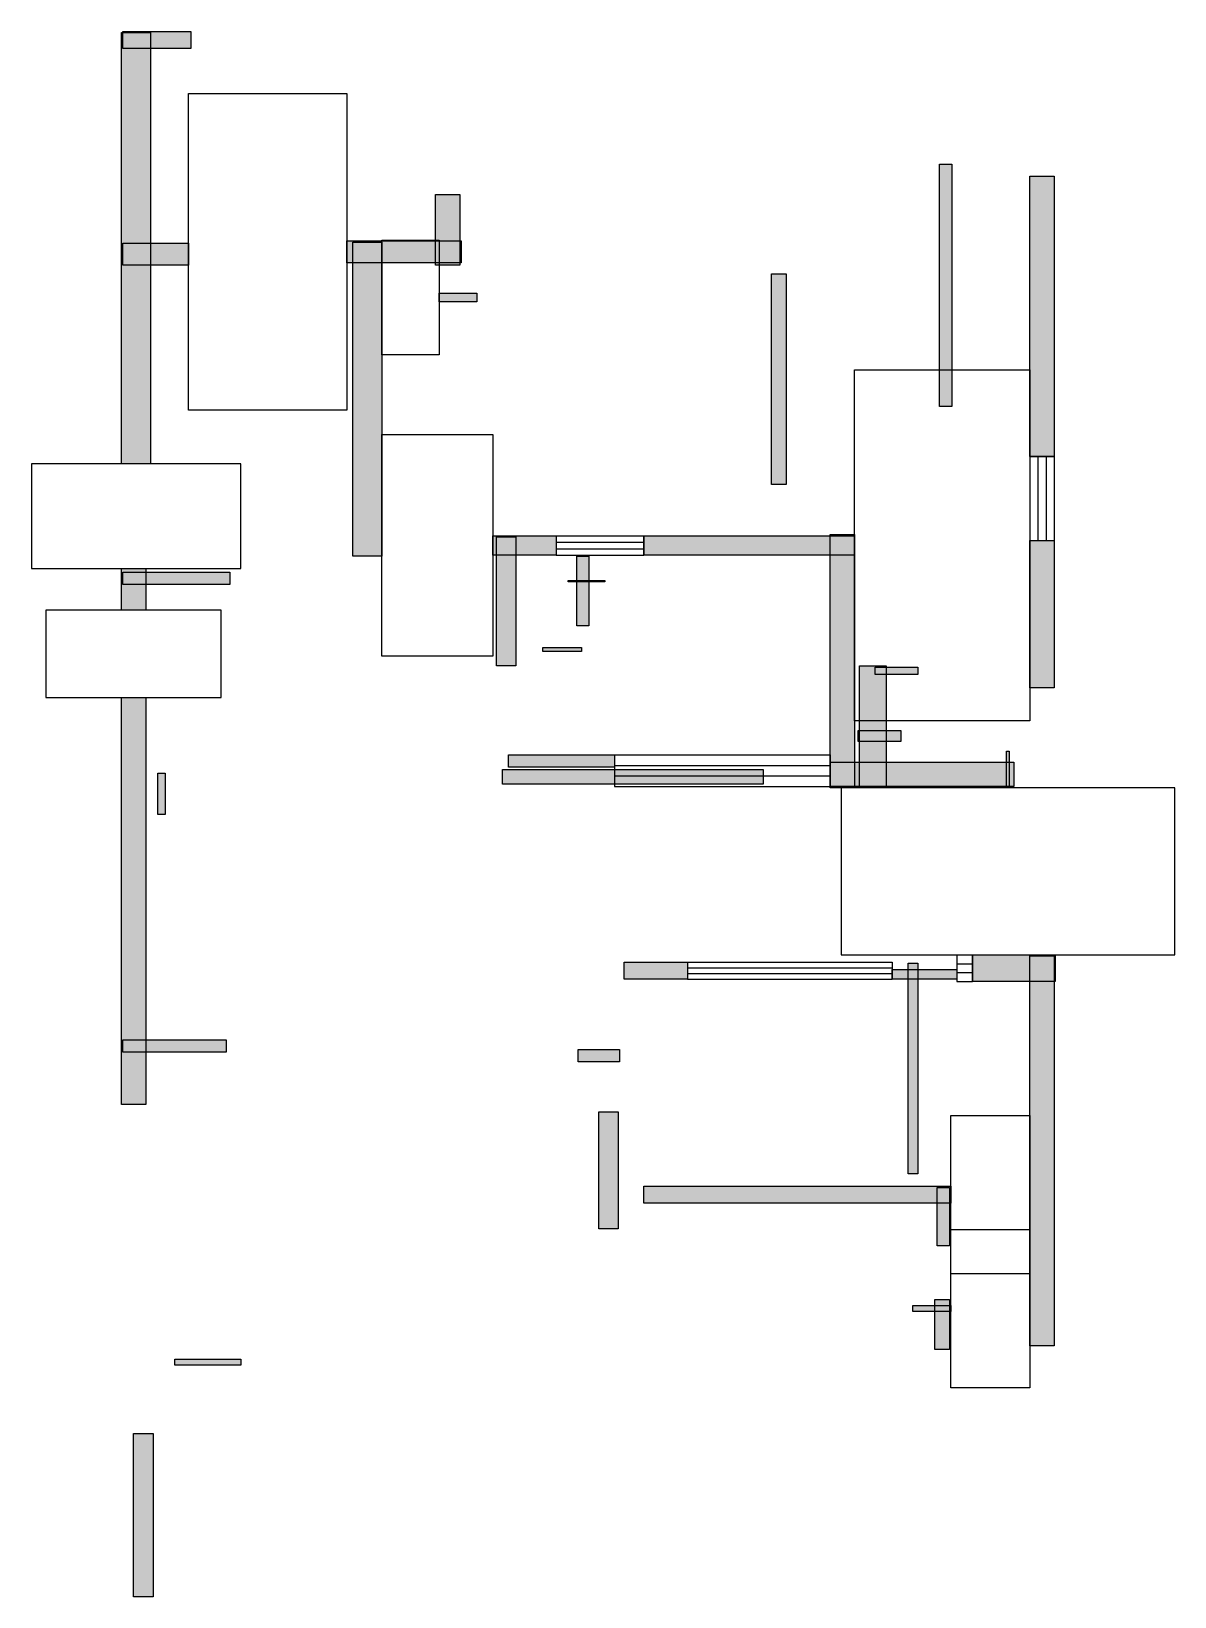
# Model space of a CAD drawing. Header units: centimetres. Extents: x -51 to 775, y 11 to 1142.
import ezdxf

# ---------------------------------------------------------------- set-up
doc = ezdxf.new("R2010")
doc.units = ezdxf.units.CM
for name, color, linetype in [('DOORZONE', 2, 'Continuous'), ('WALL', 7, 'Continuous'), ('WINDOW', 5, 'Continuous')]:
    doc.layers.add(name, color=color, linetype=linetype)

msp = doc.modelspace()

# ---------------------------------------------------------------- hatches: boundary and pattern name
at = {"layer": 'WALL'}
h = msp.add_hatch(color=256, dxfattribs=at)
h.dxf.hatch_style = 1
h.paths.add_polyline_path([(15, 1142.2), (64.2, 1142.2), (64.2, 1129.9), (15, 1129.9)])
h = msp.add_hatch(color=256, dxfattribs=at)
h.dxf.hatch_style = 1
h.paths.add_polyline_path([(14.1, 1141.4), (35.2, 1141.4), (35.2, 829.8), (14.1, 829.8)])
h = msp.add_hatch(color=256, dxfattribs=at)
h.dxf.hatch_style = 1
h.paths.add_polyline_path([(605.4, 1046.3), (614.2, 1046.3), (614.2, 871.2), (605.4, 871.2)])
h = msp.add_hatch(color=256, dxfattribs=at)
h.dxf.hatch_style = 1
h.paths.add_polyline_path([(670.6, 1037.5), (688.2, 1037.5), (688.2, 835.1), (670.6, 835.1)])
h = msp.add_hatch(color=256, dxfattribs=at)
h.dxf.hatch_style = 1
h.paths.add_polyline_path([(241.1, 1024.3), (258.7, 1024.3), (258.7, 973.3), (241.1, 973.3)])
h = msp.add_hatch(color=256, dxfattribs=at)
h.dxf.hatch_style = 1
h.paths.add_polyline_path([(15, 989.1), (62.5, 989.1), (62.5, 973.3), (15, 973.3)])
h = msp.add_hatch(color=256, dxfattribs=at)
h.dxf.hatch_style = 1
h.paths.add_polyline_path([(176.9, 990.9), (259.6, 990.9), (259.6, 975), (176.9, 975)])
h = msp.add_hatch(color=256, dxfattribs=at)
h.dxf.hatch_style = 1
h.paths.add_polyline_path([(181.3, 990), (202.4, 990), (202.4, 763), (181.3, 763)])
h = msp.add_hatch(color=256, dxfattribs=at)
h.dxf.hatch_style = 1
h.paths.add_polyline_path([(484, 967.1), (494.6, 967.1), (494.6, 814.9), (484, 814.9)])
h = msp.add_hatch(color=256, dxfattribs=at)
h.dxf.hatch_style = 1
h.paths.add_polyline_path([(243.8, 953), (271, 953), (271, 946.9), (243.8, 946.9)])
h = msp.add_hatch(color=256, dxfattribs=at)
h.dxf.hatch_style = 1
h.paths.add_polyline_path([(282.5, 777.9), (328.2, 777.9), (328.2, 763.8), (282.5, 763.8)])
h = msp.add_hatch(color=256, dxfattribs=at)
h.dxf.hatch_style = 1
h.paths.add_polyline_path([(285.1, 777), (299.2, 777), (299.2, 683.8), (285.1, 683.8)])
h = msp.add_hatch(color=256, dxfattribs=at)
h.dxf.hatch_style = 1
h.paths.add_polyline_path([(391.6, 777.9), (543.8, 777.9), (543.8, 763.8), (391.6, 763.8)])
h = msp.add_hatch(color=256, dxfattribs=at)
h.dxf.hatch_style = 1
h.paths.add_polyline_path([(526.2, 778.8), (543.8, 778.8), (543.8, 595.8), (526.2, 595.8)])
h = msp.add_hatch(color=256, dxfattribs=at)
h.dxf.hatch_style = 1
h.paths.add_polyline_path([(670.6, 774.4), (688.2, 774.4), (688.2, 667.9), (670.6, 667.9)])
h = msp.add_hatch(color=256, dxfattribs=at)
h.dxf.hatch_style = 1
h.paths.add_polyline_path([(343.2, 763), (352, 763), (352, 712.8), (343.2, 712.8)])
h = msp.add_hatch(color=256, dxfattribs=at)
h.dxf.hatch_style = 1
h.paths.add_polyline_path([(14.1, 754.2), (31.7, 754.2), (31.7, 724.2), (14.1, 724.2)])
h = msp.add_hatch(color=256, dxfattribs=at)
h.dxf.hatch_style = 1
h.paths.add_polyline_path([(15, 751.5), (92.4, 751.5), (92.4, 742.7), (15, 742.7)])
h = msp.add_hatch(color=256, dxfattribs=at)
h.dxf.hatch_style = 1
h.paths.add_polyline_path([(337, 745.4), (363.4, 745.4), (363.4, 744.5), (337, 744.5)])
h = msp.add_hatch(color=256, dxfattribs=at)
h.dxf.hatch_style = 1
h.paths.add_polyline_path([(318.6, 697), (346.7, 697), (346.7, 694.3), (318.6, 694.3)])
h = msp.add_hatch(color=256, dxfattribs=at)
h.dxf.hatch_style = 1
h.paths.add_polyline_path([(547.4, 683.8), (566.7, 683.8), (566.7, 595.8), (547.4, 595.8)])
h = msp.add_hatch(color=256, dxfattribs=at)
h.dxf.hatch_style = 1
h.paths.add_polyline_path([(558.8, 682.9), (589.6, 682.9), (589.6, 677.6), (558.8, 677.6)])
h = msp.add_hatch(color=256, dxfattribs=at)
h.dxf.hatch_style = 1
h.paths.add_polyline_path([(14.1, 660.9), (31.7, 660.9), (31.7, 367), (14.1, 367)])
h = msp.add_hatch(color=256, dxfattribs=at)
h.dxf.hatch_style = 1
h.paths.add_polyline_path([(546.5, 637.1), (577.3, 637.1), (577.3, 629.2), (546.5, 629.2)])
h = msp.add_hatch(color=256, dxfattribs=at)
h.dxf.hatch_style = 1
h.paths.add_polyline_path([(653.8, 622.2), (655.6, 622.2), (655.6, 595.8), (653.8, 595.8)])
h = msp.add_hatch(color=256, dxfattribs=at)
h.dxf.hatch_style = 1
h.paths.add_polyline_path([(293.9, 619.5), (370.5, 619.5), (370.5, 610.7), (293.9, 610.7)])
h = msp.add_hatch(color=256, dxfattribs=at)
h.dxf.hatch_style = 1
h.paths.add_polyline_path([(526.2, 614.2), (659.1, 614.2), (659.1, 596.6), (526.2, 596.6)])
h = msp.add_hatch(color=256, dxfattribs=at)
h.dxf.hatch_style = 1
h.paths.add_polyline_path([(40.5, 606.3), (45.8, 606.3), (45.8, 576.4), (40.5, 576.4)])
h = msp.add_hatch(color=256, dxfattribs=at)
h.dxf.hatch_style = 1
h.paths.add_polyline_path([(289.5, 609), (477.8, 609), (477.8, 598.4), (289.5, 598.4)])
h = msp.add_hatch(color=256, dxfattribs=at)
h.dxf.hatch_style = 1
h.paths.add_polyline_path([(629.2, 475.2), (689, 475.2), (689, 455.8), (629.2, 455.8)])
h = msp.add_hatch(color=256, dxfattribs=at)
h.dxf.hatch_style = 1
h.paths.add_polyline_path([(377.5, 469.9), (423.3, 469.9), (423.3, 457.6), (377.5, 457.6)])
h = msp.add_hatch(color=256, dxfattribs=at)
h.dxf.hatch_style = 1
h.paths.add_polyline_path([(571.1, 464.6), (617.8, 464.6), (617.8, 457.6), (571.1, 457.6)])
h = msp.add_hatch(color=256, dxfattribs=at)
h.dxf.hatch_style = 1
h.paths.add_polyline_path([(582.6, 469), (589.6, 469), (589.6, 316.8), (582.6, 316.8)])
h = msp.add_hatch(color=256, dxfattribs=at)
h.dxf.hatch_style = 1
h.paths.add_polyline_path([(670.6, 474.3), (688.2, 474.3), (688.2, 192.7), (670.6, 192.7)])
h = msp.add_hatch(color=256, dxfattribs=at)
h.dxf.hatch_style = 1
h.paths.add_polyline_path([(15, 413.6), (89.8, 413.6), (89.8, 404.8), (15, 404.8)])
h = msp.add_hatch(color=256, dxfattribs=at)
h.dxf.hatch_style = 1
h.paths.add_polyline_path([(344.1, 406.6), (374, 406.6), (374, 397.8), (344.1, 397.8)])
h = msp.add_hatch(color=256, dxfattribs=at)
h.dxf.hatch_style = 1
h.paths.add_polyline_path([(359, 361.7), (373.1, 361.7), (373.1, 277.2), (359, 277.2)])
h = msp.add_hatch(color=256, dxfattribs=at)
h.dxf.hatch_style = 1
h.paths.add_polyline_path([(391.6, 308), (613.4, 308), (613.4, 295.7), (391.6, 295.7)])
h = msp.add_hatch(color=256, dxfattribs=at)
h.dxf.hatch_style = 1
h.paths.add_polyline_path([(603.7, 307.1), (612.5, 307.1), (612.5, 264.9), (603.7, 264.9)])
h = msp.add_hatch(color=256, dxfattribs=at)
h.dxf.hatch_style = 1
h.paths.add_polyline_path([(601.9, 226.2), (612.5, 226.2), (612.5, 190.1), (601.9, 190.1)])
h = msp.add_hatch(color=256, dxfattribs=at)
h.dxf.hatch_style = 1
h.paths.add_polyline_path([(586.1, 221.8), (613.4, 221.8), (613.4, 217.4), (586.1, 217.4)])
h = msp.add_hatch(color=256, dxfattribs=at)
h.dxf.hatch_style = 1
h.paths.add_polyline_path([(52.8, 183), (100.3, 183), (100.3, 178.6), (52.8, 178.6)])
h = msp.add_hatch(color=256, dxfattribs=at)
h.dxf.hatch_style = 1
h.paths.add_polyline_path([(22.9, 129.4), (37, 129.4), (37, 11.4), (22.9, 11.4)])

# ---------------------------------------------------------------- linework, layer by layer
at = {"layer": 'DOORZONE'}
for points in [[(62.5, 1097.4), (176.9, 1097.4), (176.9, 868.6), (62.5, 868.6)], [(202.4, 991.3), (243.8, 991.3), (243.8, 908.6), (202.4, 908.6)], [(543.8, 897.6), (670.6, 897.6), (670.6, 644.2), (543.8, 644.2)], [(202.4, 851), (282.5, 851), (282.5, 690.8), (202.4, 690.8)], [(-51, 829.8), (-51, 754.2), (100.3, 754.2), (100.3, 829.8)], [(-40.5, 724.2), (-40.5, 660.9), (86.2, 660.9), (86.2, 724.2)], [(534.2, 595.8), (534.2, 475.2), (775.3, 475.2), (775.3, 595.8)], [(613.4, 359), (670.6, 359), (670.6, 244.6), (613.4, 244.6)], [(613.4, 276.8), (670.6, 276.8), (670.6, 162.4), (613.4, 162.4)]]:
    msp.add_lwpolyline(points, close=True, dxfattribs=at)
at = {"layer": 'WALL'}
for points in [[(15, 1142.2), (64.2, 1142.2), (64.2, 1129.9), (15, 1129.9)], [(14.1, 1141.4), (35.2, 1141.4), (35.2, 829.8), (14.1, 829.8)], [(605.4, 1046.3), (614.2, 1046.3), (614.2, 871.2), (605.4, 871.2)], [(670.6, 1037.5), (688.2, 1037.5), (688.2, 835.1), (670.6, 835.1)], [(241.1, 1024.3), (258.7, 1024.3), (258.7, 973.3), (241.1, 973.3)], [(15, 989.1), (62.5, 989.1), (62.5, 973.3), (15, 973.3)], [(176.9, 990.9), (259.6, 990.9), (259.6, 975), (176.9, 975)], [(181.3, 990), (202.4, 990), (202.4, 763), (181.3, 763)], [(484, 967.1), (494.6, 967.1), (494.6, 814.9), (484, 814.9)], [(243.8, 953), (271, 953), (271, 946.9), (243.8, 946.9)], [(282.5, 777.9), (328.2, 777.9), (328.2, 763.8), (282.5, 763.8)], [(285.1, 777), (299.2, 777), (299.2, 683.8), (285.1, 683.8)], [(391.6, 777.9), (543.8, 777.9), (543.8, 763.8), (391.6, 763.8)], [(526.2, 778.8), (543.8, 778.8), (543.8, 595.8), (526.2, 595.8)], [(670.6, 774.4), (688.2, 774.4), (688.2, 667.9), (670.6, 667.9)], [(343.2, 763), (352, 763), (352, 712.8), (343.2, 712.8)], [(14.1, 754.2), (31.7, 754.2), (31.7, 724.2), (14.1, 724.2)], [(15, 751.5), (92.4, 751.5), (92.4, 742.7), (15, 742.7)], [(337, 745.4), (363.4, 745.4), (363.4, 744.5), (337, 744.5)], [(318.6, 697), (346.7, 697), (346.7, 694.3), (318.6, 694.3)], [(547.4, 683.8), (566.7, 683.8), (566.7, 595.8), (547.4, 595.8)], [(558.8, 682.9), (589.6, 682.9), (589.6, 677.6), (558.8, 677.6)], [(14.1, 660.9), (31.7, 660.9), (31.7, 367), (14.1, 367)], [(546.5, 637.1), (577.3, 637.1), (577.3, 629.2), (546.5, 629.2)], [(653.8, 622.2), (655.6, 622.2), (655.6, 595.8), (653.8, 595.8)], [(293.9, 619.5), (370.5, 619.5), (370.5, 610.7), (293.9, 610.7)], [(526.2, 614.2), (659.1, 614.2), (659.1, 596.6), (526.2, 596.6)], [(40.5, 606.3), (45.8, 606.3), (45.8, 576.4), (40.5, 576.4)], [(289.5, 609), (477.8, 609), (477.8, 598.4), (289.5, 598.4)], [(629.2, 475.2), (689, 475.2), (689, 455.8), (629.2, 455.8)], [(377.5, 469.9), (423.3, 469.9), (423.3, 457.6), (377.5, 457.6)], [(571.1, 464.6), (617.8, 464.6), (617.8, 457.6), (571.1, 457.6)], [(582.6, 469), (589.6, 469), (589.6, 316.8), (582.6, 316.8)], [(670.6, 474.3), (688.2, 474.3), (688.2, 192.7), (670.6, 192.7)], [(15, 413.6), (89.8, 413.6), (89.8, 404.8), (15, 404.8)], [(344.1, 406.6), (374, 406.6), (374, 397.8), (344.1, 397.8)], [(359, 361.7), (373.1, 361.7), (373.1, 277.2), (359, 277.2)], [(391.6, 308), (613.4, 308), (613.4, 295.7), (391.6, 295.7)], [(603.7, 307.1), (612.5, 307.1), (612.5, 264.9), (603.7, 264.9)], [(601.9, 226.2), (612.5, 226.2), (612.5, 190.1), (601.9, 190.1)], [(586.1, 221.8), (613.4, 221.8), (613.4, 217.4), (586.1, 217.4)], [(52.8, 183), (100.3, 183), (100.3, 178.6), (52.8, 178.6)], [(22.9, 129.4), (37, 129.4), (37, 11.4), (22.9, 11.4)]]:
    msp.add_lwpolyline(points, close=True, dxfattribs=at)
at = {"layer": 'WINDOW'}
for p, q in [((670.6, 835.1), (670.6, 774.4)), ((670.6, 835.1), (688.2, 835.1)), ((676.4, 835.1), (676.4, 774.4)), ((682.3, 835.1), (682.3, 774.4)), ((688.2, 835.1), (688.2, 774.4)), ((328.2, 777.9), (391.6, 777.9)), ((328.2, 777.9), (328.2, 763.8)), ((328.2, 773.2), (391.6, 773.2)), ((391.6, 777.9), (391.6, 763.8)), ((670.6, 774.4), (688.2, 774.4)), ((328.2, 768.5), (391.6, 768.5)), ((328.2, 763.8), (391.6, 763.8)), ((370.5, 619.5), (526.2, 619.5)), ((370.5, 619.5), (370.5, 596.6)), ((370.5, 611.9), (526.2, 611.9)), ((526.2, 619.5), (526.2, 596.6)), ((370.5, 604.3), (526.2, 604.3)), ((370.5, 596.6), (526.2, 596.6)), ((617.8, 475.2), (629.2, 475.2)), ((617.8, 475.2), (617.8, 455.8)), ((629.2, 475.2), (629.2, 455.8)), ((423.3, 469.9), (571.1, 469.9)), ((423.3, 469.9), (423.3, 457.6)), ((423.3, 465.8), (571.1, 465.8)), ((571.1, 469.9), (571.1, 457.6)), ((617.8, 468.7), (629.2, 468.7)), ((423.3, 461.7), (571.1, 461.7)), ((423.3, 457.6), (571.1, 457.6)), ((617.8, 462.3), (629.2, 462.3)), ((617.8, 455.8), (629.2, 455.8))]:
    msp.add_line(p, q, dxfattribs=at)

doc.saveas('drawing.dxf')
